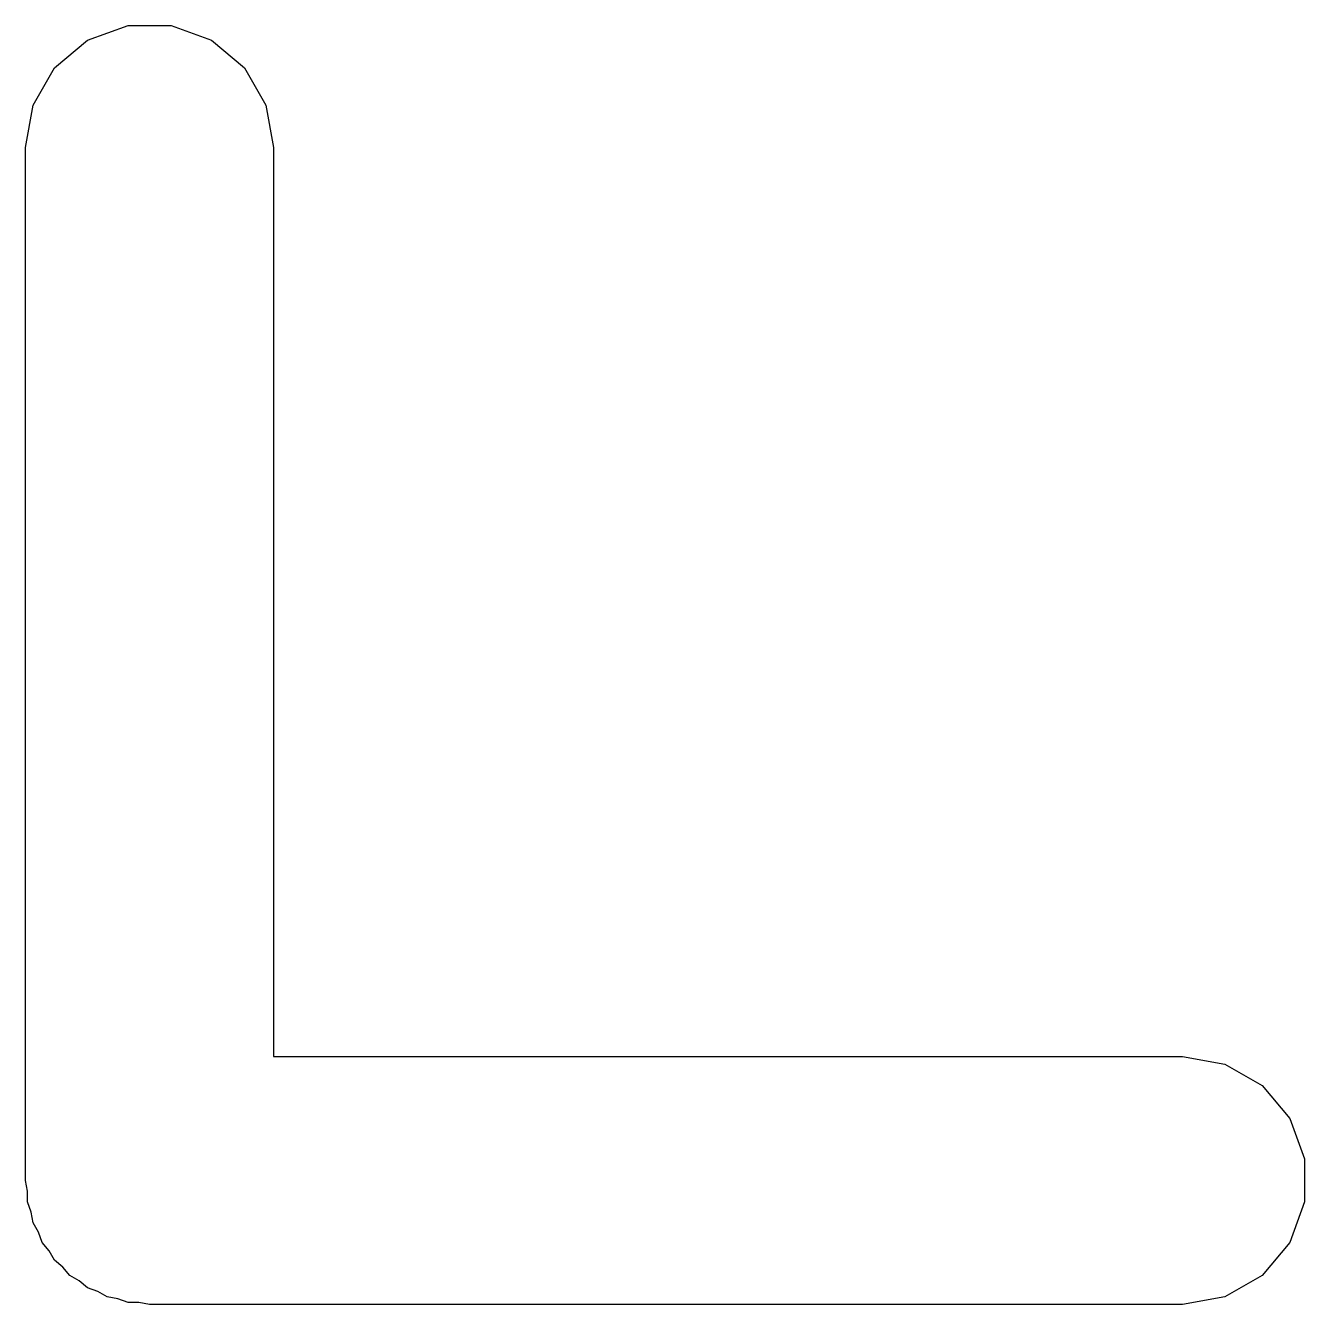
# Model space of a CAD drawing. Extents: x -2.5 to 29.1, y -2.1 to 32.5.
# Drawn here: x 7.775 to 8.549, y 7.775 to 8.549 of the extents above; entities that cross this region are included whole.
import ezdxf

# ---------------------------------------------------------------- set-up
doc = ezdxf.new("R2010")
doc.units = 0
doc.header["$MEASUREMENT"] = 0
doc.layers.add('BLACK', color=7, linetype='CONTINUOUS')

msp = doc.modelspace()

# ---------------------------------------------------------------- linework, layer by layer
at = {"layer": 'Black'}
for p, q in [((7.8125, 8.53995), (7.83698, 8.54886)), ((7.83698, 8.54886), (7.86302, 8.54886)), ((7.86302, 8.54886), (7.8875, 8.53995)), ((7.79255, 8.52321), (7.8125, 8.53995)), ((7.8875, 8.53995), (7.90745, 8.52321)), ((7.77952, 8.50065), (7.79255, 8.52321)), ((7.90745, 8.52321), (7.92048, 8.50065)), ((7.775, 8.475), (7.77952, 8.50065)), ((7.92048, 8.50065), (7.925, 8.475)), ((7.775, 7.85), (7.775, 8.475)), ((7.925, 8.475), (7.925, 7.925)), ((7.925, 7.925), (8.475, 7.925)), ((8.475, 7.925), (8.50065, 7.92048)), ((8.50065, 7.92048), (8.52321, 7.90745)), ((8.52321, 7.90745), (8.53995, 7.8875)), ((8.53995, 7.8875), (8.54886, 7.86302)), ((8.54886, 7.86302), (8.54886, 7.83698)), ((7.77614, 7.84354), (7.775, 7.85)), ((7.77614, 7.83698), (7.77614, 7.84354)), ((7.77838, 7.83081), (7.77614, 7.83698)), ((8.54886, 7.83698), (8.53995, 7.8125)), ((7.77952, 7.82435), (7.77838, 7.83081)), ((7.7828, 7.81867), (7.77952, 7.82435)), ((7.78505, 7.8125), (7.7828, 7.81867)), ((7.78927, 7.80747), (7.78505, 7.8125)), ((8.53995, 7.8125), (8.52321, 7.79255)), ((7.79255, 7.80179), (7.78927, 7.80747)), ((7.79757, 7.79757), (7.79255, 7.80179)), ((7.80179, 7.79255), (7.79757, 7.79757)), ((7.80747, 7.78927), (7.80179, 7.79255)), ((7.8125, 7.78505), (7.80747, 7.78927)), ((7.81867, 7.7828), (7.8125, 7.78505)), ((8.52321, 7.79255), (8.50065, 7.77952)), ((7.82435, 7.77952), (7.81867, 7.7828)), ((7.83081, 7.77838), (7.82435, 7.77952)), ((7.83698, 7.77614), (7.83081, 7.77838)), ((8.50065, 7.77952), (8.475, 7.775)), ((7.84354, 7.77614), (7.83698, 7.77614)), ((7.85, 7.775), (7.84354, 7.77614)), ((8.475, 7.775), (7.85, 7.775))]:
    msp.add_line(p, q, dxfattribs=at)

doc.saveas('drawing.dxf')
